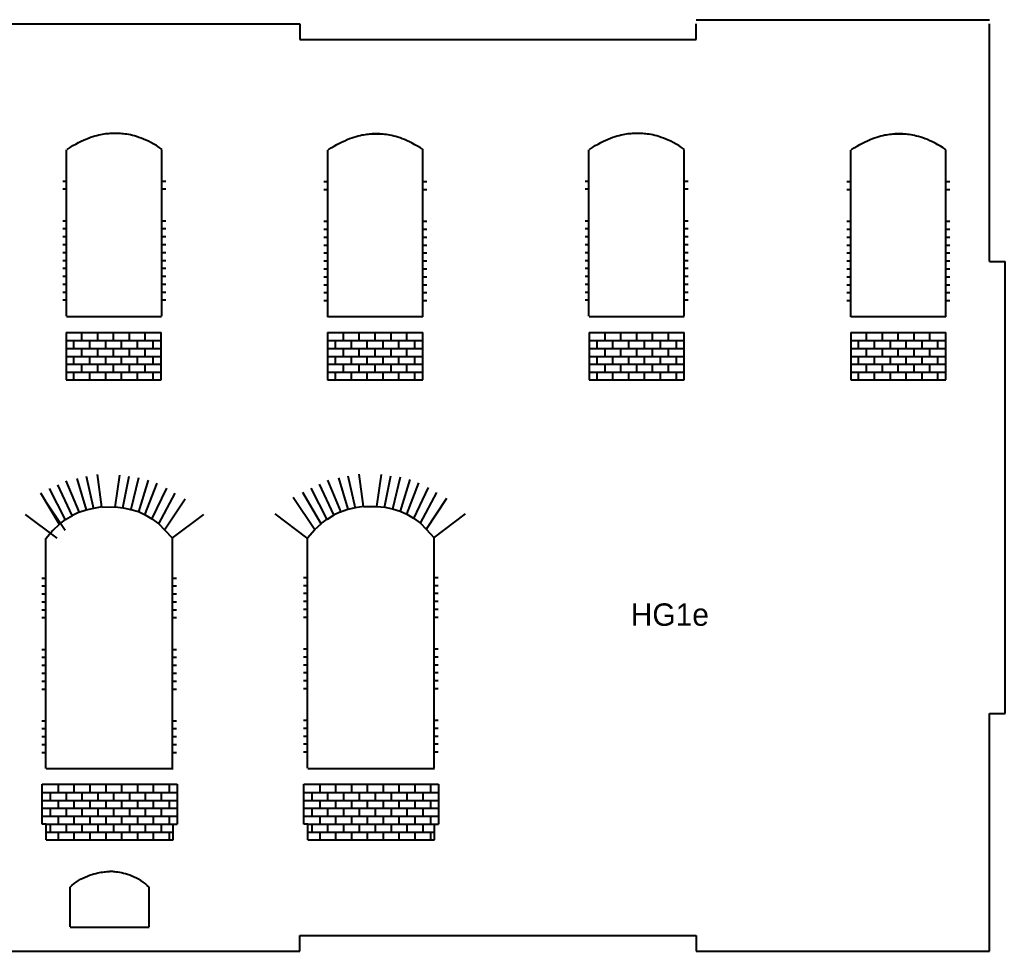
# Model space of a CAD drawing. Extents: x 8 to 500, y 6 to 292.
# Drawn here: x 202.2 to 326.5, y 6 to 123.5 of the extents above; entities that cross this region are included whole.
import ezdxf

# ---------------------------------------------------------------- set-up
doc = ezdxf.new("R2010")
doc.units = 0
doc.header["$MEASUREMENT"] = 0
doc.layers.add('OHNE_NAMEN', color=5, linetype='CONTINUOUS')

msp = doc.modelspace()

# ---------------------------------------------------------------- linework, layer by layer
at = {"layer": 'OHNE_NAMEN', "color": 5, "linetype": 'CONTINUOUS'}
for p, q in [((287.5001, 123.5001), (324.5002, 123.5001)), ((187.5, 122.9999), (237.4999, 122.9999)), ((237.4999, 123.0002), (237.4999, 121)), ((287.5001, 121), (287.5001, 123.0002)), ((324.5002, 93), (324.5002, 123.0002)), ((237.4999, 121), (287.5001, 121)), ((324.5002, 93), (326.5004, 93)), ((326.5004, 35.9999), (326.5004, 93)), ((324.5002, 6), (324.5002, 35.9999)), ((324.5002, 35.9999), (326.5004, 35.9999)), ((237.4999, 6), (237.4999, 8.0002)), ((237.4999, 8.0002), (287.5001, 8.0002)), ((287.5001, 8.0002), (287.5001, 6)), ((187.5, 6), (237.4999, 6)), ((287.5001, 6.0002), (324.5002, 6.0003))]:
    msp.add_line(p, q, dxfattribs=at)
at = {"layer": 'OHNE_NAMEN', "color": 1, "linetype": 'CONTINUOUS'}
for p, q in [((214.6589, 109.1604), (213.6605, 109.1681)), ((247.6084, 109.0898), (246.6104, 109.0976)), ((280.5582, 109.1604), (279.5595, 109.1681)), ((313.5782, 109.0898), (312.5798, 109.0976)), ((208.0764, 86.1085), (208.0764, 107.109)), ((220.0776, 86.1085), (220.0776, 107.109)), ((241.0255, 86.0379), (241.0255, 107.0384)), ((253.0274, 86.0379), (253.0274, 107.0384)), ((273.9753, 86.1085), (273.9753, 107.109)), ((285.9765, 86.1085), (285.9765, 107.109)), ((306.995, 86.0379), (306.995, 107.0384)), ((318.9968, 86.0379), (318.9968, 107.0384)), ((208.0764, 103.1085), (207.5787, 103.1085)), ((208.0764, 102.1087), (207.5787, 102.1087)), ((220.5789, 103.1085), (220.0776, 103.1085)), ((220.5789, 102.1087), (220.0776, 102.1087)), ((241.0255, 103.0379), (240.5285, 103.0379)), ((241.0255, 102.0381), (240.5285, 102.0381)), ((253.528, 103.0379), (253.0274, 103.0379)), ((253.528, 102.0381), (253.0274, 102.0381)), ((273.9753, 103.1085), (273.4776, 103.1085)), ((273.9753, 102.1087), (273.4776, 102.1087)), ((286.4778, 103.1085), (285.9765, 103.1085)), ((286.4778, 102.1087), (285.9765, 102.1087)), ((306.995, 103.0379), (306.4979, 103.0379)), ((306.995, 102.0381), (306.4979, 102.0381)), ((319.4974, 103.0379), (318.9968, 103.0379)), ((319.4974, 102.0381), (318.9968, 102.0381)), ((208.0764, 98.1086), (207.5787, 98.1086)), ((208.0764, 97.1084), (207.5787, 97.1084)), ((220.5789, 98.1086), (220.0776, 98.1086)), ((220.5789, 97.1084), (220.0776, 97.1084)), ((241.0255, 98.038), (240.5285, 98.038)), ((241.0255, 97.0379), (240.5285, 97.0379)), ((253.528, 98.038), (253.0274, 98.038)), ((253.528, 97.0379), (253.0274, 97.0379)), ((273.9753, 98.1086), (273.4776, 98.1086)), ((273.9753, 97.1084), (273.4776, 97.1084)), ((286.4778, 98.1086), (285.9765, 98.1086)), ((286.4778, 97.1084), (285.9765, 97.1084)), ((306.995, 98.038), (306.4979, 98.038)), ((306.995, 97.0379), (306.4979, 97.0379)), ((319.4974, 98.038), (318.9968, 98.038)), ((319.4974, 97.0379), (318.9968, 97.0379)), ((208.0764, 96.1087), (207.5787, 96.1087)), ((220.5789, 96.1087), (220.0776, 96.1087)), ((241.0255, 96.0381), (240.5285, 96.0381)), ((253.528, 96.0381), (253.0274, 96.0381)), ((273.9753, 96.1087), (273.4776, 96.1087)), ((286.4778, 96.1087), (285.9765, 96.1087)), ((306.995, 96.0381), (306.4979, 96.0381)), ((319.4974, 96.0381), (318.9968, 96.0381)), ((208.0764, 95.1085), (207.5787, 95.1085)), ((220.5789, 95.1085), (220.0776, 95.1085)), ((241.0255, 95.038), (240.5285, 95.038)), ((253.528, 95.038), (253.0274, 95.038)), ((273.9753, 95.1085), (273.4776, 95.1085)), ((286.4778, 95.1085), (285.9765, 95.1085)), ((306.995, 95.038), (306.4979, 95.038)), ((319.4974, 95.038), (318.9968, 95.038)), ((208.0764, 94.1084), (207.5787, 94.1084)), ((220.5789, 94.1084), (220.0776, 94.1084)), ((241.0255, 94.0379), (240.5285, 94.0379)), ((253.528, 94.0379), (253.0274, 94.0379)), ((273.9753, 94.1084), (273.4776, 94.1084)), ((286.4778, 94.1084), (285.9765, 94.1084)), ((306.995, 94.0379), (306.4979, 94.0379)), ((319.4974, 94.0379), (318.9968, 94.0379)), ((208.0764, 93.1086), (207.5787, 93.1086)), ((208.0764, 92.1085), (207.5787, 92.1085)), ((220.5789, 93.1086), (220.0776, 93.1086)), ((220.5789, 92.1085), (220.0776, 92.1085)), ((241.0255, 93.0381), (240.5285, 93.0381)), ((241.0255, 92.038), (240.5285, 92.038)), ((253.528, 93.0381), (253.0274, 93.0381)), ((253.528, 92.038), (253.0274, 92.038)), ((273.9753, 93.1086), (273.4776, 93.1086)), ((273.9753, 92.1085), (273.4776, 92.1085)), ((286.4778, 93.1086), (285.9765, 93.1086)), ((286.4778, 92.1085), (285.9765, 92.1085)), ((306.995, 93.0381), (306.4979, 93.0381)), ((306.995, 92.038), (306.4979, 92.038)), ((319.4974, 93.0381), (318.9968, 93.0381)), ((319.4974, 92.038), (318.9968, 92.038)), ((208.0764, 91.1084), (207.5787, 91.1084)), ((220.5789, 91.1084), (220.0776, 91.1084)), ((241.0255, 91.0378), (240.5285, 91.0378)), ((253.528, 91.0378), (253.0274, 91.0378)), ((273.9753, 91.1084), (273.4776, 91.1084)), ((286.4778, 91.1084), (285.9765, 91.1084)), ((306.995, 91.0378), (306.4979, 91.0378)), ((319.4974, 91.0378), (318.9968, 91.0378)), ((208.0764, 90.1086), (207.5787, 90.1086)), ((220.5789, 90.1086), (220.0776, 90.1086)), ((241.0255, 90.0381), (240.5285, 90.0381)), ((253.528, 90.0381), (253.0274, 90.0381)), ((273.9753, 90.1086), (273.4776, 90.1086)), ((286.4778, 90.1086), (285.9765, 90.1086)), ((306.995, 90.0381), (306.4979, 90.0381)), ((319.4974, 90.0381), (318.9968, 90.0381)), ((208.0764, 89.1085), (207.5787, 89.1085)), ((220.5789, 89.1085), (220.0776, 89.1085)), ((241.0255, 89.0379), (240.5285, 89.0379)), ((253.528, 89.0379), (253.0274, 89.0379)), ((273.9753, 89.1085), (273.4776, 89.1085)), ((286.4778, 89.1085), (285.9765, 89.1085)), ((306.995, 89.0379), (306.4979, 89.0379)), ((319.4974, 89.0379), (318.9968, 89.0379)), ((208.0764, 88.1087), (207.5787, 88.1087)), ((220.5789, 88.1087), (220.0776, 88.1087)), ((241.0255, 88.0382), (240.5285, 88.0382)), ((253.528, 88.0382), (253.0274, 88.0382)), ((273.9753, 88.1087), (273.4776, 88.1087)), ((286.4778, 88.1087), (285.9765, 88.1087)), ((306.995, 88.0382), (306.4979, 88.0382)), ((319.4974, 88.0382), (318.9968, 88.0382)), ((208.0623, 86.0792), (220.0603, 86.0792)), ((240.9973, 86.0683), (252.9988, 86.0683)), ((273.9997, 86.0683), (285.9977, 86.0683)), ((306.9985, 86.0683), (319.0004, 86.0683)), ((207.9456, 60.4488), (208.8169, 60.9663)), ((209.6639, 61.366), (208.8169, 60.9663)), ((210.5318, 61.6483), (209.6142, 61.3308)), ((211.4381, 61.8599), (210.5212, 61.6483)), ((212.5317, 62.048), (211.4733, 61.8599)), ((212.5073, 62.0247), (214.2003, 62.048)), ((214.2003, 62.048), (215.1881, 61.9541)), ((215.1881, 61.9541), (216.1547, 61.7425)), ((216.1547, 61.7425), (217.1428, 61.4602)), ((217.1428, 61.4602), (217.9645, 61.0602)), ((217.9645, 61.0602), (218.8358, 60.543)), ((240.9659, 60.5194), (241.8373, 61.0369)), ((242.6836, 61.4366), (241.8373, 61.0369)), ((243.5514, 61.7188), (242.6345, 61.4013)), ((244.4581, 61.9305), (243.5408, 61.7188)), ((245.552, 62.1185), (244.4937, 61.9305)), ((245.527, 62.0952), (247.2207, 62.1185)), ((247.2207, 62.1185), (248.2081, 62.0247)), ((248.2081, 62.0247), (249.1747, 61.813)), ((249.1747, 61.813), (250.1628, 61.5308)), ((250.1628, 61.5308), (250.9845, 61.1307)), ((250.9845, 61.1307), (251.8558, 60.6136)), ((206.3686, 59.1319), (207.1945, 59.8844)), ((207.1698, 59.8844), (207.9212, 60.4488)), ((218.8358, 60.543), (219.704, 59.9313)), ((219.704, 59.9313), (220.4096, 59.1552)), ((239.3886, 59.2025), (240.2141, 59.9549)), ((240.1895, 59.9549), (240.9409, 60.5194)), ((251.8558, 60.6136), (252.7237, 60.0019)), ((252.7237, 60.0019), (253.4292, 59.2257)), ((205.4518, 58.0736), (206.3475, 59.1319)), ((220.4096, 59.1552), (221.4217, 58.0969)), ((238.4714, 58.1441), (239.3678, 59.2025)), ((253.4292, 59.2257), (254.442, 58.1674)), ((205.4444, 29.0378), (205.4444, 58.0683)), ((221.4428, 29.0378), (221.4428, 58.0683)), ((238.4644, 29.1084), (238.4644, 58.1388)), ((254.4632, 29.1084), (254.4632, 58.1388)), ((205.4444, 53.038), (204.9434, 53.038)), ((221.9438, 53.038), (221.4428, 53.038)), ((238.4644, 53.1086), (237.9638, 53.1086)), ((254.9638, 53.1086), (254.4632, 53.1086)), ((205.4444, 52.0379), (204.9434, 52.0379)), ((205.4444, 51.0381), (204.9434, 51.0381)), ((221.9438, 52.0379), (221.4428, 52.0379)), ((221.9438, 51.0381), (221.4428, 51.0381)), ((238.4644, 52.1085), (237.9638, 52.1085)), ((238.4644, 51.1087), (237.9638, 51.1087)), ((254.9638, 52.1085), (254.4632, 52.1085)), ((254.9638, 51.1087), (254.4632, 51.1087)), ((205.4444, 50.038), (204.9434, 50.038)), ((221.9438, 50.038), (221.4428, 50.038)), ((238.4644, 50.1086), (237.9638, 50.1086)), ((254.9638, 50.1086), (254.4632, 50.1086)), ((205.4444, 49.0379), (204.9434, 49.0379)), ((221.9438, 49.0379), (221.4428, 49.0379)), ((238.4644, 49.1084), (237.9638, 49.1084)), ((254.9638, 49.1084), (254.4632, 49.1084)), ((205.4444, 48.0381), (204.9434, 48.0381)), ((221.9438, 48.0381), (221.4428, 48.0381)), ((238.4644, 48.1087), (237.9638, 48.1087)), ((254.9638, 48.1087), (254.4632, 48.1087)), ((205.4444, 44.038), (204.9434, 44.038)), ((221.9438, 44.038), (221.4428, 44.038)), ((238.4644, 44.1085), (237.9638, 44.1085)), ((254.9638, 44.1085), (254.4632, 44.1085)), ((205.4444, 43.0378), (204.9434, 43.0378)), ((221.9438, 43.0378), (221.4428, 43.0378)), ((238.4644, 43.1084), (237.9638, 43.1084)), ((254.9638, 43.1084), (254.4632, 43.1084)), ((205.4444, 42.0381), (204.9434, 42.0381)), ((205.4444, 41.0379), (204.9434, 41.0379)), ((221.9438, 42.0381), (221.4428, 42.0381)), ((221.9438, 41.0379), (221.4428, 41.0379)), ((238.4644, 42.1086), (237.9638, 42.1086)), ((238.4644, 41.1085), (237.9638, 41.1085)), ((254.9638, 42.1086), (254.4632, 42.1086)), ((254.9638, 41.1085), (254.4632, 41.1085)), ((205.4444, 40.0378), (204.9434, 40.0378)), ((221.9438, 40.0378), (221.4428, 40.0378)), ((238.4644, 40.1084), (237.9638, 40.1084)), ((254.9638, 40.1084), (254.4632, 40.1084)), ((205.4444, 39.038), (204.9434, 39.038)), ((221.9438, 39.038), (221.4428, 39.038)), ((238.4644, 39.1086), (237.9638, 39.1086)), ((254.9638, 39.1086), (254.4632, 39.1086)), ((205.4444, 35.0379), (204.9434, 35.0379)), ((221.9438, 35.0379), (221.4428, 35.0379)), ((238.4644, 35.1084), (237.9638, 35.1084)), ((254.9638, 35.1084), (254.4632, 35.1084)), ((205.4444, 34.0381), (204.9434, 34.0381)), ((221.9438, 34.0381), (221.4428, 34.0381)), ((238.4644, 34.1087), (237.9638, 34.1087)), ((254.9638, 34.1087), (254.4632, 34.1087)), ((205.4444, 33.038), (204.9434, 33.038)), ((221.9438, 33.038), (221.4428, 33.038)), ((238.4644, 33.1085), (237.9638, 33.1085)), ((254.9638, 33.1085), (254.4632, 33.1085)), ((205.4444, 32.0379), (204.9434, 32.0379)), ((221.9438, 32.0379), (221.4428, 32.0379)), ((238.4644, 32.1084), (237.9638, 32.1084)), ((238.4644, 31.1086), (237.9638, 31.1086)), ((254.9638, 32.1084), (254.4632, 32.1084)), ((254.9638, 31.1086), (254.4632, 31.1086)), ((205.4444, 31.0381), (204.9434, 31.0381)), ((221.9438, 31.0381), (221.4428, 31.0381)), ((205.4976, 29.0682), (221.4996, 29.0682)), ((238.5, 29.0682), (254.4981, 29.0682)), ((208.4998, 9.0683), (208.4998, 14.0681)), ((218.4972, 9.0683), (218.4972, 14.0681)), ((208.4998, 9.0383), (218.501, 9.0383))]:
    msp.add_line(p, q, dxfattribs=at)
at = {"layer": 'OHNE_NAMEN', "color": 7, "linetype": 'CONTINUOUS'}
for p, q in [((207.9985, 84.068), (220.0003, 84.068)), ((207.9985, 84.068), (207.9985, 78.068)), ((209.9991, 83.0382), (209.9991, 84.0384)), ((211.999, 83.0382), (211.999, 84.0384)), ((213.9992, 83.0382), (213.9992, 84.0384)), ((215.9998, 83.0382), (215.9998, 84.0384)), ((217.9997, 83.0382), (217.9997, 84.0384)), ((220.0003, 78.068), (220.0003, 84.068)), ((240.9973, 84.068), (252.9988, 84.068)), ((240.9973, 84.068), (240.9973, 78.068)), ((243.0011, 83.0382), (243.0011, 84.0384)), ((245.0017, 83.0382), (245.0017, 84.0384)), ((247.0016, 83.0382), (247.0016, 84.0384)), ((248.9983, 83.0382), (248.9983, 84.0384)), ((250.9989, 83.0382), (250.9989, 84.0384)), ((252.9988, 78.068), (252.9988, 84.068)), ((273.9997, 84.068), (285.9977, 84.068)), ((273.9997, 84.068), (273.9997, 78.068)), ((275.9999, 83.0382), (275.9999, 84.0384)), ((278.0005, 83.0382), (278.0005, 84.0384)), ((280.0004, 83.0382), (280.0004, 84.0384)), ((282.001, 83.0382), (282.001, 84.0384)), ((284.0013, 83.0382), (284.0013, 84.0384)), ((285.9977, 78.068), (285.9977, 84.068)), ((306.9985, 84.068), (319.0004, 84.068)), ((306.9985, 84.068), (306.9985, 78.068)), ((308.9988, 83.0382), (308.9988, 84.0384)), ((310.999, 83.0382), (310.999, 84.0384)), ((312.9996, 83.0382), (312.9996, 84.0384)), ((314.9995, 83.0382), (314.9995, 84.0384)), ((316.9998, 83.0382), (316.9998, 84.0384)), ((319.0004, 78.068), (319.0004, 84.068)), ((207.9985, 83.0382), (220.0003, 83.0382)), ((209.0004, 82.0385), (209.0004, 83.0382)), ((211.0006, 82.0385), (211.0006, 83.0382)), ((213.0012, 82.0385), (213.0012, 83.0382)), ((215.0011, 82.0385), (215.0011, 83.0382)), ((217.0017, 82.0385), (217.0017, 83.0382)), ((218.9985, 82.0385), (218.9985, 83.0382)), ((241.0008, 83.0382), (252.9988, 83.0382)), ((241.9992, 82.0385), (241.9992, 83.0382)), ((243.9995, 82.0385), (243.9995, 83.0382)), ((245.9997, 82.0385), (245.9997, 83.0382)), ((248.0003, 82.0385), (248.0003, 83.0382)), ((250.0002, 82.0385), (250.0002, 83.0382)), ((252.0004, 82.0385), (252.0004, 83.0382)), ((273.9997, 83.0382), (286.0012, 83.0382)), ((275.0019, 82.0385), (275.0019, 83.0382)), ((276.9983, 82.0385), (276.9983, 83.0382)), ((278.9985, 82.0385), (278.9985, 83.0382)), ((280.9991, 82.0385), (280.9991, 83.0382)), ((282.9991, 82.0385), (282.9991, 83.0382)), ((284.9996, 82.0385), (284.9996, 83.0382)), ((306.9985, 83.0382), (319.0004, 83.0382)), ((308.0004, 82.0385), (308.0004, 83.0382)), ((310.001, 82.0385), (310.001, 83.0382)), ((312.0009, 82.0385), (312.0009, 83.0382)), ((314.0011, 82.0385), (314.0011, 83.0382)), ((316.0017, 82.0385), (316.0017, 83.0382)), ((317.9981, 82.0385), (317.9981, 83.0382)), ((207.9985, 82.0385), (220.0003, 82.0385)), ((207.9985, 81.0383), (220.0003, 81.0383)), ((209.0004, 80.0382), (209.0004, 81.0383)), ((209.9991, 81.0383), (209.9991, 82.0385)), ((211.0006, 80.0382), (211.0006, 81.0383)), ((211.999, 81.0383), (211.999, 82.0385)), ((213.0012, 80.0382), (213.0012, 81.0383)), ((213.9992, 81.0383), (213.9992, 82.0385)), ((215.0011, 80.0382), (215.0011, 81.0383)), ((215.9998, 81.0383), (215.9998, 82.0385)), ((217.0017, 80.0382), (217.0017, 81.0383)), ((217.9997, 81.0383), (217.9997, 82.0385)), ((218.9985, 80.0382), (218.9985, 81.0383)), ((241.0008, 82.0385), (252.9988, 82.0385)), ((241.0008, 81.0383), (252.9988, 81.0383)), ((241.9992, 80.0382), (241.9992, 81.0383)), ((243.0011, 81.0383), (243.0011, 82.0385)), ((243.9995, 80.0382), (243.9995, 81.0383)), ((245.0017, 81.0383), (245.0017, 82.0385)), ((245.9997, 80.0382), (245.9997, 81.0383)), ((247.0016, 81.0383), (247.0016, 82.0385)), ((248.0003, 80.0382), (248.0003, 81.0383)), ((248.9983, 81.0383), (248.9983, 82.0385)), ((250.0002, 80.0382), (250.0002, 81.0383)), ((250.9989, 81.0383), (250.9989, 82.0385)), ((252.0004, 80.0382), (252.0004, 81.0383)), ((273.9997, 82.0385), (286.0012, 82.0385)), ((273.9997, 81.0383), (286.0012, 81.0383)), ((275.0019, 80.0382), (275.0019, 81.0383)), ((275.9999, 81.0383), (275.9999, 82.0385)), ((276.9983, 80.0382), (276.9983, 81.0383)), ((278.0005, 81.0383), (278.0005, 82.0385)), ((278.9985, 80.0382), (278.9985, 81.0383)), ((280.0004, 81.0383), (280.0004, 82.0385)), ((280.9991, 80.0382), (280.9991, 81.0383)), ((282.001, 81.0383), (282.001, 82.0385)), ((282.9991, 80.0382), (282.9991, 81.0383)), ((284.0013, 81.0383), (284.0013, 82.0385)), ((284.9996, 80.0382), (284.9996, 81.0383)), ((306.9985, 82.0385), (319.0004, 82.0385)), ((306.9985, 81.0383), (319.0004, 81.0383)), ((308.0004, 80.0382), (308.0004, 81.0383)), ((308.9988, 81.0383), (308.9988, 82.0385)), ((310.001, 80.0382), (310.001, 81.0383)), ((310.999, 81.0383), (310.999, 82.0385)), ((312.0009, 80.0382), (312.0009, 81.0383)), ((312.9996, 81.0383), (312.9996, 82.0385)), ((314.0011, 80.0382), (314.0011, 81.0383)), ((314.9995, 81.0383), (314.9995, 82.0385)), ((316.0017, 80.0382), (316.0017, 81.0383)), ((316.9998, 81.0383), (316.9998, 82.0385)), ((317.9981, 80.0382), (317.9981, 81.0383)), ((207.9985, 80.0382), (220.0003, 80.0382)), ((209.9991, 79.0385), (209.9991, 80.0382)), ((211.999, 79.0385), (211.999, 80.0382)), ((213.9992, 79.0385), (213.9992, 80.0382)), ((215.9998, 79.0385), (215.9998, 80.0382)), ((217.9997, 79.0385), (217.9997, 80.0382)), ((241.0008, 80.0382), (252.9988, 80.0382)), ((243.0011, 79.0385), (243.0011, 80.0382)), ((245.0017, 79.0385), (245.0017, 80.0382)), ((247.0016, 79.0385), (247.0016, 80.0382)), ((248.9983, 79.0385), (248.9983, 80.0382)), ((250.9989, 79.0385), (250.9989, 80.0382)), ((273.9997, 80.0382), (286.0012, 80.0382)), ((275.9999, 79.0385), (275.9999, 80.0382)), ((278.0005, 79.0385), (278.0005, 80.0382)), ((280.0004, 79.0385), (280.0004, 80.0382)), ((282.001, 79.0385), (282.001, 80.0382)), ((284.0013, 79.0385), (284.0013, 80.0382)), ((306.9985, 80.0382), (319.0004, 80.0382)), ((308.9988, 79.0385), (308.9988, 80.0382)), ((310.999, 79.0385), (310.999, 80.0382)), ((312.9996, 79.0385), (312.9996, 80.0382)), ((314.9995, 79.0385), (314.9995, 80.0382)), ((316.9998, 79.0385), (316.9998, 80.0382)), ((207.9985, 79.0385), (220.0003, 79.0385)), ((209.0004, 78.0383), (209.0004, 79.0385)), ((211.0006, 78.0383), (211.0006, 79.0385)), ((213.0012, 78.0383), (213.0012, 79.0385)), ((215.0011, 78.0383), (215.0011, 79.0385)), ((217.0017, 78.0383), (217.0017, 79.0385)), ((218.9985, 78.0383), (218.9985, 79.0385)), ((241.0008, 79.0385), (252.9988, 79.0385)), ((241.9992, 78.0383), (241.9992, 79.0385)), ((243.9995, 78.0383), (243.9995, 79.0385)), ((245.9997, 78.0383), (245.9997, 79.0385)), ((248.0003, 78.0383), (248.0003, 79.0385)), ((250.0002, 78.0383), (250.0002, 79.0385)), ((252.0004, 78.0383), (252.0004, 79.0385)), ((273.9997, 79.0385), (286.0012, 79.0385)), ((275.0019, 78.0383), (275.0019, 79.0385)), ((276.9983, 78.0383), (276.9983, 79.0385)), ((278.9985, 78.0383), (278.9985, 79.0385)), ((280.9991, 78.0383), (280.9991, 79.0385)), ((282.9991, 78.0383), (282.9991, 79.0385)), ((284.9996, 78.0383), (284.9996, 79.0385)), ((306.9985, 79.0385), (319.0004, 79.0385)), ((308.0004, 78.0383), (308.0004, 79.0385)), ((310.001, 78.0383), (310.001, 79.0385)), ((312.0009, 78.0383), (312.0009, 79.0385)), ((314.0011, 78.0383), (314.0011, 79.0385)), ((316.0017, 78.0383), (316.0017, 79.0385)), ((317.9981, 78.0383), (317.9981, 79.0385)), ((207.9985, 78.068), (220.0003, 78.068)), ((240.9973, 78.068), (252.9988, 78.068)), ((273.9997, 78.068), (285.9977, 78.068)), ((306.9985, 78.068), (319.0004, 78.068)), ((210.5491, 65.9116), (211.4663, 61.8194)), ((212.5246, 62.031), (211.9708, 66.1247)), ((214.2003, 62.031), (214.7686, 66.0693)), ((215.1705, 61.9252), (215.9466, 65.9116)), ((243.5691, 65.9821), (244.4867, 61.8899)), ((245.545, 62.1016), (244.9907, 66.1952)), ((247.2207, 62.1016), (247.7883, 66.1398)), ((248.1908, 61.9958), (248.9666, 65.9821)), ((208.7852, 60.9727), (206.9511, 64.8533)), ((209.7024, 61.3255), (208.0094, 65.3471)), ((209.3496, 65.6294), (210.5491, 61.6783)), ((217.1464, 65.7352), (216.1582, 61.7135)), ((218.3455, 65.4177), (217.1464, 61.4313)), ((217.9574, 61.0433), (219.5096, 65.0296)), ((241.8052, 61.0433), (239.9707, 64.9238)), ((242.7228, 61.396), (241.0291, 65.4177)), ((242.37, 65.6999), (243.5691, 61.7488)), ((250.166, 65.8058), (249.1782, 61.7841)), ((251.3658, 65.4883), (250.166, 61.5019)), ((250.9774, 61.1138), (252.5296, 65.1002)), ((207.1624, 59.8438), (204.8344, 63.7949)), ((207.9385, 60.4083), (205.8928, 64.3594)), ((218.8393, 60.5141), (220.7091, 64.4299)), ((219.686, 59.9144), (221.7674, 63.7949)), ((240.1824, 59.9144), (237.8541, 63.8655)), ((240.9589, 60.4788), (238.9124, 64.4299)), ((251.8593, 60.5846), (253.7291, 64.5005)), ((252.706, 59.9849), (254.7874, 63.8655)), ((207.8761, 59.0949), (205.1561, 63.1719)), ((220.4268, 59.1383), (223.0374, 63.0887)), ((239.3957, 59.1654), (236.6758, 63.2425)), ((253.4468, 59.2088), (256.0574, 63.1592)), ((206.8738, 58.0951), (202.8768, 61.0948)), ((221.3762, 58.0951), (225.3763, 61.0948)), ((238.3942, 58.1656), (234.3968, 61.1653)), ((254.3962, 58.1656), (258.3963, 61.1653)), ((204.9999, 22.0383), (204.9999, 27.0681)), ((204.9999, 27.0681), (222.0006, 27.0681)), ((207.0005, 27.0383), (207.0005, 26.0383)), ((209.0004, 27.0383), (209.0004, 26.0383)), ((211.0006, 27.0383), (211.0006, 26.0383)), ((213.0012, 27.0383), (213.0012, 26.0383)), ((215.0011, 27.0383), (215.0011, 26.0383)), ((217.0017, 27.0383), (217.0017, 26.0383)), ((219.002, 27.0383), (219.002, 26.0383)), ((220.9983, 27.0383), (220.9983, 26.0383)), ((222.0006, 27.0681), (222.0006, 22.0383)), ((237.9987, 22.0383), (237.9987, 27.0681)), ((237.9987, 27.0681), (254.9991, 27.0681)), ((239.9993, 27.0383), (239.9993, 26.0383)), ((241.9992, 27.0383), (241.9992, 26.0383)), ((243.9995, 27.0383), (243.9995, 26.0383)), ((245.9997, 27.0383), (245.9997, 26.0383)), ((248.0003, 27.0383), (248.0003, 26.0383)), ((250.0002, 27.0383), (250.0002, 26.0383)), ((252.0004, 27.0383), (252.0004, 26.0383)), ((254.0011, 27.0383), (254.0011, 26.0383)), ((254.9991, 27.0681), (254.9991, 22.0383)), ((204.9999, 26.0383), (222.0006, 26.0383)), ((204.9999, 25.0383), (222.0006, 25.0383)), ((205.9982, 26.0383), (205.9982, 25.0383)), ((207.0005, 25.0383), (207.0005, 24.0383)), ((207.9985, 26.0383), (207.9985, 25.0383)), ((209.0004, 25.0383), (209.0004, 24.0383)), ((209.9991, 26.0383), (209.9991, 25.0383)), ((211.0006, 25.0383), (211.0006, 24.0383)), ((211.999, 26.0383), (211.999, 25.0383)), ((213.0012, 25.0383), (213.0012, 24.0383)), ((213.9992, 26.0383), (213.9992, 25.0383)), ((215.0011, 25.0383), (215.0011, 24.0383)), ((215.9998, 26.0383), (215.9998, 25.0383)), ((217.0017, 25.0383), (217.0017, 24.0383)), ((217.9997, 26.0383), (217.9997, 25.0383)), ((219.002, 25.0383), (219.002, 24.0383)), ((220.0003, 26.0383), (220.0003, 25.0383)), ((220.9983, 25.0383), (220.9983, 24.0383)), ((237.9987, 26.0383), (254.9991, 26.0383)), ((237.9987, 25.0383), (254.9991, 25.0383)), ((239.0006, 26.0383), (239.0006, 25.0383)), ((239.9993, 25.0383), (239.9993, 24.0383)), ((241.0008, 26.0383), (241.0008, 25.0383)), ((241.9992, 25.0383), (241.9992, 24.0383)), ((243.0011, 26.0383), (243.0011, 25.0383)), ((243.9995, 25.0383), (243.9995, 24.0383)), ((245.0017, 26.0383), (245.0017, 25.0383)), ((245.9997, 25.0383), (245.9997, 24.0383)), ((247.0016, 26.0383), (247.0016, 25.0383)), ((248.0003, 25.0383), (248.0003, 24.0383)), ((249.0018, 26.0383), (249.0018, 25.0383)), ((250.0002, 25.0383), (250.0002, 24.0383)), ((250.9989, 26.0383), (250.9989, 25.0383)), ((252.0004, 25.0383), (252.0004, 24.0383)), ((252.9988, 26.0383), (252.9988, 25.0383)), ((254.0011, 25.0383), (254.0011, 24.0383)), ((204.9999, 24.0383), (222.0006, 24.0383)), ((205.9982, 24.0383), (205.9982, 23.0383)), ((207.9985, 24.0383), (207.9985, 23.0383)), ((209.9991, 24.0383), (209.9991, 23.0383)), ((211.999, 24.0383), (211.999, 23.0383)), ((213.9992, 24.0383), (213.9992, 23.0383)), ((215.9998, 24.0383), (215.9998, 23.0383)), ((217.9997, 24.0383), (217.9997, 23.0383)), ((220.0003, 24.0383), (220.0003, 23.0383)), ((237.9987, 24.0383), (254.9991, 24.0383)), ((239.0006, 24.0383), (239.0006, 23.0383)), ((241.0008, 24.0383), (241.0008, 23.0383)), ((243.0011, 24.0383), (243.0011, 23.0383)), ((245.0017, 24.0383), (245.0017, 23.0383)), ((247.0016, 24.0383), (247.0016, 23.0383)), ((248.9983, 24.0383), (248.9983, 23.0383)), ((250.9989, 24.0383), (250.9989, 23.0383)), ((252.9988, 24.0383), (252.9988, 23.0383)), ((204.9999, 23.0383), (222.0006, 23.0383)), ((207.0005, 23.0383), (207.0005, 22.0383)), ((209.0004, 23.0383), (209.0004, 22.0383)), ((211.0006, 23.0383), (211.0006, 22.0383)), ((213.0012, 23.0383), (213.0012, 22.0383)), ((215.0011, 23.0383), (215.0011, 22.0383)), ((217.0017, 23.0383), (217.0017, 22.0383)), ((218.9985, 23.0383), (218.9985, 22.0383)), ((220.9983, 23.0383), (220.9983, 22.0383)), ((237.9987, 23.0383), (254.9991, 23.0383)), ((239.9993, 23.0383), (239.9993, 22.0383)), ((241.9992, 23.0383), (241.9992, 22.0383)), ((243.9995, 23.0383), (243.9995, 22.0383)), ((245.9997, 23.0383), (245.9997, 22.0383)), ((248.0003, 23.0383), (248.0003, 22.0383)), ((250.0002, 23.0383), (250.0002, 22.0383)), ((252.0004, 23.0383), (252.0004, 22.0383)), ((254.0011, 23.0383), (254.0011, 22.0383)), ((205.5012, 22.0383), (204.9999, 22.0383)), ((205.5012, 20.0383), (205.5012, 22.0383)), ((205.5012, 22.0383), (221.4996, 22.0383)), ((205.9982, 22.0383), (205.9982, 21.0383)), ((207.9985, 22.0383), (207.9985, 21.0383)), ((209.9991, 22.0383), (209.9991, 21.0383)), ((211.999, 22.0383), (211.999, 21.0383)), ((213.9992, 22.0383), (213.9992, 21.0383)), ((215.9998, 22.0383), (215.9998, 21.0383)), ((217.9997, 22.0383), (217.9997, 21.0383)), ((220.0003, 22.0383), (220.0003, 21.0383)), ((221.4996, 20.0383), (221.4996, 22.0383)), ((221.4996, 22.0383), (222.0006, 22.0383)), ((238.5, 22.0383), (237.9987, 22.0383)), ((238.5, 20.0383), (238.5, 22.0383)), ((238.5, 22.0383), (254.5017, 22.0383)), ((239.0006, 22.0383), (239.0006, 21.0383)), ((241.0008, 22.0383), (241.0008, 21.0383)), ((243.0011, 22.0383), (243.0011, 21.0383)), ((245.0017, 22.0383), (245.0017, 21.0383)), ((247.0016, 22.0383), (247.0016, 21.0383)), ((248.9983, 22.0383), (248.9983, 21.0383)), ((250.9989, 22.0383), (250.9989, 21.0383)), ((252.9988, 22.0383), (252.9988, 21.0383)), ((254.5017, 20.0383), (254.5017, 22.0383)), ((254.5017, 22.0383), (254.9991, 22.0383)), ((205.5012, 21.0383), (221.4996, 21.0383)), ((205.5012, 20.0383), (221.4996, 20.0383)), ((207.0005, 21.0383), (207.0005, 20.0383)), ((209.0004, 21.0383), (209.0004, 20.0383)), ((211.0006, 21.0383), (211.0006, 20.0383)), ((213.0012, 21.0383), (213.0012, 20.0383)), ((215.0011, 21.0383), (215.0011, 20.0383)), ((217.0017, 21.0383), (217.0017, 20.0383)), ((218.9985, 21.0383), (218.9985, 20.0383)), ((220.9983, 21.0383), (220.9983, 20.0383)), ((238.5, 21.0383), (254.5017, 21.0383)), ((238.5, 20.0383), (254.5017, 20.0383)), ((239.9993, 21.0383), (239.9993, 20.0383)), ((241.9992, 21.0383), (241.9992, 20.0383)), ((243.9995, 21.0383), (243.9995, 20.0383)), ((245.9997, 21.0383), (245.9997, 20.0383)), ((248.0003, 21.0383), (248.0003, 20.0383)), ((250.0002, 21.0383), (250.0002, 20.0383)), ((252.0004, 21.0383), (252.0004, 20.0383)), ((254.0011, 21.0383), (254.0011, 20.0383))]:
    msp.add_line(p, q, dxfattribs=at)
for points in [[(209.8894, 108.1691), (210.2033, 108.3116)], [(210.2033, 108.3116), (210.5138, 108.4538)], [(210.5138, 108.4538), (210.8136, 108.5727)], [(210.8136, 108.5727), (211.0927, 108.6725)], [(211.0927, 108.6725), (211.3746, 108.772)], [(211.3746, 108.772), (211.6391, 108.8524)], [(211.6391, 108.8524), (211.89, 108.917)], [(211.89, 108.917), (212.1401, 108.9815)], [(212.1401, 108.9815), (212.3768, 109.0306)], [(212.3768, 109.0306), (212.5955, 109.0676)], [(212.5955, 109.0676), (212.8142, 109.105)], [(212.8142, 109.105), (213.0185, 109.13)], [(213.0185, 109.13), (213.2055, 109.1473)], [(213.2055, 109.1473), (213.3928, 109.1646)], [(213.3928, 109.1646), (213.5657, 109.1738)], [(213.5657, 109.1738), (213.7209, 109.1787)], [(213.7209, 109.1787), (213.8761, 109.1833)], [(213.8761, 109.1833), (214.0169, 109.184)], [(214.0169, 109.184), (214.1442, 109.184)], [(214.2638, 109.1498), (214.1407, 109.1498)], [(214.4053, 109.1498), (214.2638, 109.1498)], [(214.5602, 109.1459), (214.4053, 109.1498)], [(214.7189, 109.142), (214.5602, 109.1459)], [(214.8886, 109.1343), (214.7189, 109.142)], [(215.0752, 109.1187), (214.8886, 109.1343)], [(215.2657, 109.1029), (215.0752, 109.1187)], [(215.4671, 109.0796), (215.2657, 109.1029)], [(215.6855, 109.0443), (215.4671, 109.0796)], [(215.9046, 109.0094), (215.6855, 109.0443)], [(216.1406, 108.9625), (215.9046, 109.0094)], [(216.3875, 108.9), (216.1406, 108.9625)], [(216.638, 108.8376), (216.3875, 108.9)], [(216.9061, 108.7593), (216.638, 108.8376)], [(217.1848, 108.6616), (216.9061, 108.7593)], [(217.467, 108.5638), (217.1848, 108.6616)], [(217.7637, 108.4467), (217.467, 108.5638)], [(218.0773, 108.3059), (217.7637, 108.4467)], [(218.3881, 108.1655), (218.0773, 108.3059)], [(242.8388, 108.0985), (243.1531, 108.241)], [(243.1531, 108.241), (243.4632, 108.3832)], [(243.4632, 108.3832), (243.7631, 108.5021)], [(243.7631, 108.5021), (244.0422, 108.6019)], [(244.0422, 108.6019), (244.324, 108.7014)], [(244.324, 108.7014), (244.5886, 108.7818)], [(244.5886, 108.7818), (244.8394, 108.8464)], [(244.8394, 108.8464), (245.0899, 108.911)], [(245.0899, 108.911), (245.3259, 108.96)], [(245.3259, 108.96), (245.545, 108.997)], [(245.545, 108.997), (245.7633, 109.0344)], [(245.7633, 109.0344), (245.968, 109.0595)], [(245.968, 109.0595), (246.1553, 109.0768)], [(246.1553, 109.0768), (246.3423, 109.0941)], [(246.3423, 109.0941), (246.5151, 109.1032)], [(246.5151, 109.1032), (246.67, 109.1082)], [(246.67, 109.1082), (246.8252, 109.1128)], [(246.8252, 109.1128), (246.9667, 109.1135)], [(246.9667, 109.1135), (247.0933, 109.1135)], [(247.2136, 109.0792), (247.0898, 109.0792)], [(247.3544, 109.0792), (247.2136, 109.0792)], [(247.5096, 109.0754), (247.3544, 109.0792)], [(247.6687, 109.0715), (247.5096, 109.0754)], [(247.838, 109.0637), (247.6687, 109.0715)], [(248.025, 109.0482), (247.838, 109.0637)], [(248.2151, 109.0323), (248.025, 109.0482)], [(248.4162, 109.009), (248.2151, 109.0323)], [(248.6353, 108.9738), (248.4162, 109.009)], [(248.8537, 108.9388), (248.6353, 108.9738)], [(249.09, 108.8919), (248.8537, 108.9388)], [(249.3373, 108.8295), (249.09, 108.8919)], [(249.5878, 108.767), (249.3373, 108.8295)], [(249.8559, 108.6887), (249.5878, 108.767)], [(250.1346, 108.591), (249.8559, 108.6887)], [(250.4165, 108.4933), (250.1346, 108.591)], [(250.7128, 108.3762), (250.4165, 108.4933)], [(251.0268, 108.2354), (250.7128, 108.3762)], [(251.3372, 108.095), (251.0268, 108.2354)], [(275.7886, 108.1691), (276.1022, 108.3116)], [(276.1022, 108.3116), (276.413, 108.4538)], [(276.413, 108.4538), (276.7125, 108.5727)], [(276.7125, 108.5727), (276.9912, 108.6725)], [(276.9912, 108.6725), (277.2734, 108.772)], [(277.2734, 108.772), (277.538, 108.8524)], [(277.538, 108.8524), (277.7885, 108.917)], [(277.7885, 108.917), (278.039, 108.9815)], [(278.039, 108.9815), (278.2757, 109.0306)], [(278.2757, 109.0306), (278.4941, 109.0676)], [(278.4941, 109.0676), (278.7131, 109.105)], [(278.7131, 109.105), (278.9174, 109.13)], [(278.9174, 109.13), (279.1044, 109.1473)], [(279.1044, 109.1473), (279.2913, 109.1646)], [(279.2913, 109.1646), (279.4642, 109.1738)], [(279.4642, 109.1738), (279.6198, 109.1787)], [(279.6198, 109.1787), (279.775, 109.1833)], [(279.775, 109.1833), (279.9157, 109.184)], [(279.9157, 109.184), (280.0428, 109.184)], [(280.1627, 109.1498), (280.0396, 109.1498)], [(280.3042, 109.1498), (280.1627, 109.1498)], [(280.4594, 109.1459), (280.3042, 109.1498)], [(280.6178, 109.142), (280.4594, 109.1459)], [(280.7871, 109.1343), (280.6178, 109.142)], [(280.9741, 109.1187), (280.7871, 109.1343)], [(281.1649, 109.1029), (280.9741, 109.1187)], [(281.3657, 109.0796), (281.1649, 109.1029)], [(281.5844, 109.0443), (281.3657, 109.0796)], [(281.8035, 109.0094), (281.5844, 109.0443)], [(282.0395, 108.9625), (281.8035, 109.0094)], [(282.2864, 108.9), (282.0395, 108.9625)], [(282.5369, 108.8376), (282.2864, 108.9)], [(282.805, 108.7593), (282.5369, 108.8376)], [(283.0837, 108.6616), (282.805, 108.7593)], [(283.3663, 108.5638), (283.0837, 108.6616)], [(283.6622, 108.4467), (283.3663, 108.5638)], [(283.9762, 108.3059), (283.6622, 108.4467)], [(284.2867, 108.1655), (283.9762, 108.3059)], [(308.8083, 108.0985), (309.1226, 108.241)], [(309.1226, 108.241), (309.433, 108.3832)], [(309.433, 108.3832), (309.7325, 108.5021)], [(309.7325, 108.5021), (310.0116, 108.6019)], [(310.0116, 108.6019), (310.2935, 108.7014)], [(310.2935, 108.7014), (310.5581, 108.7818)], [(310.5581, 108.7818), (310.8089, 108.8464)], [(310.8089, 108.8464), (311.0593, 108.911)], [(311.0593, 108.911), (311.2953, 108.96)], [(311.2953, 108.96), (311.5144, 108.997)], [(311.5144, 108.997), (311.7328, 109.0344)], [(311.7328, 109.0344), (311.9374, 109.0595)], [(311.9374, 109.0595), (312.1247, 109.0768)], [(312.1247, 109.0768), (312.3117, 109.0941)], [(312.3117, 109.0941), (312.4846, 109.1032)], [(312.4846, 109.1032), (312.6394, 109.1082)], [(312.6394, 109.1082), (312.7947, 109.1128)], [(312.7947, 109.1128), (312.9361, 109.1135)], [(312.9361, 109.1135), (313.0627, 109.1135)], [(313.1831, 109.0792), (313.0592, 109.0792)], [(313.3238, 109.0792), (313.1831, 109.0792)], [(313.479, 109.0754), (313.3238, 109.0792)], [(313.6381, 109.0715), (313.479, 109.0754)], [(313.8075, 109.0637), (313.6381, 109.0715)], [(313.9944, 109.0482), (313.8075, 109.0637)], [(314.1846, 109.0323), (313.9944, 109.0482)], [(314.3857, 109.009), (314.1846, 109.0323)], [(314.6048, 108.9738), (314.3857, 109.009)], [(314.8231, 108.9388), (314.6048, 108.9738)], [(315.0595, 108.8919), (314.8231, 108.9388)], [(315.3068, 108.8295), (315.0595, 108.8919)], [(315.5572, 108.767), (315.3068, 108.8295)], [(315.8254, 108.6887), (315.5572, 108.767)], [(316.1041, 108.591), (315.8254, 108.6887)], [(316.3859, 108.4933), (316.1041, 108.591)], [(316.6823, 108.3762), (316.3859, 108.4933)], [(316.9962, 108.2354), (316.6823, 108.3762)], [(317.3067, 108.095), (316.9962, 108.2354)], [(208.1399, 107.1499), (208.5139, 107.4)], [(208.5139, 107.4), (208.8734, 107.6191)], [(208.8734, 107.6191), (209.2194, 107.8114)], [(209.2194, 107.8114), (209.5616, 108.004)], [(209.5616, 108.004), (209.8894, 108.1691)], [(218.7159, 108.0015), (218.3881, 108.1655)], [(219.0616, 107.8099), (218.7159, 108.0015)], [(219.4038, 107.6187), (219.0616, 107.8099)], [(219.7636, 107.4), (219.4038, 107.6187)], [(220.1379, 107.1499), (219.7636, 107.4)], [(241.089, 107.0793), (241.463, 107.3295)], [(241.463, 107.3295), (241.8228, 107.5485)], [(241.8228, 107.5485), (242.1685, 107.7408)], [(242.1685, 107.7408), (242.5107, 107.9334)], [(242.5107, 107.9334), (242.8388, 108.0985)], [(251.6653, 107.931), (251.3372, 108.095)], [(252.011, 107.7394), (251.6653, 107.931)], [(252.3532, 107.5482), (252.011, 107.7394)], [(252.7131, 107.3295), (252.3532, 107.5482)], [(253.087, 107.0793), (252.7131, 107.3295)], [(274.0388, 107.1499), (274.4124, 107.4)], [(274.4124, 107.4), (274.7723, 107.6191)], [(274.7723, 107.6191), (275.118, 107.8114)], [(275.118, 107.8114), (275.4602, 108.004)], [(275.4602, 108.004), (275.7886, 108.1691)], [(284.6151, 108.0015), (284.2867, 108.1655)], [(284.9608, 107.8099), (284.6151, 108.0015)], [(285.3027, 107.6187), (284.9608, 107.8099)], [(285.6629, 107.4), (285.3027, 107.6187)], [(286.0368, 107.1499), (285.6629, 107.4)], [(307.0585, 107.0793), (307.4324, 107.3295)], [(307.4324, 107.3295), (307.7923, 107.5485)], [(307.7923, 107.5485), (308.138, 107.7408)], [(308.138, 107.7408), (308.4802, 107.9334)], [(308.4802, 107.9334), (308.8083, 108.0985)], [(317.6351, 107.931), (317.3067, 108.095)], [(317.9805, 107.7394), (317.6351, 107.931)], [(318.3227, 107.5482), (317.9805, 107.7394)], [(318.6825, 107.3295), (318.3227, 107.5482)], [(319.0565, 107.0793), (318.6825, 107.3295)], [(209.5616, 14.9197), (209.8435, 15.0839)], [(209.8435, 15.0839), (210.1225, 15.2244)], [(210.1225, 15.2244), (210.4044, 15.3651)], [(210.4044, 15.3651), (210.6866, 15.4824)], [(210.6866, 15.4824), (210.9586, 15.5799)], [(210.9586, 15.5799), (211.2338, 15.6777)], [(211.2338, 15.6777), (211.4984, 15.7558)], [(211.4984, 15.7558), (211.7485, 15.8182)], [(211.7485, 15.8182), (211.999, 15.8806)], [(211.999, 15.8806), (212.2318, 15.9276)], [(212.2318, 15.9276), (212.4435, 15.9627)], [(212.4435, 15.9627), (212.6555, 15.9979)], [(212.6555, 15.9979), (212.8421, 16.0213)], [(212.8421, 16.0213), (212.9977, 16.037)], [(212.9977, 16.037), (213.1561, 16.0527)], [(213.1561, 16.0527), (213.2799, 16.0603)], [(213.2799, 16.0603), (213.3681, 16.0643)], [(213.3681, 16.0643), (213.4528, 16.0681)], [(213.4528, 16.0681), (213.4983, 16.0681)], [(213.4983, 16.0681), (213.4983, 16.0681)], [(213.5445, 16.0681), (213.4983, 16.0681)], [(213.4983, 16.0681), (213.4983, 16.0681)], [(213.6327, 16.0643), (213.5445, 16.0681)], [(213.7174, 16.0603), (213.6327, 16.0643)], [(213.844, 16.0527), (213.7174, 16.0603)], [(213.9992, 16.037), (213.844, 16.0527)], [(214.1548, 16.0213), (213.9992, 16.037)], [(214.3414, 15.9979), (214.1548, 16.0213)], [(214.5531, 15.9627), (214.3414, 15.9979)], [(214.7651, 15.9276), (214.5531, 15.9627)], [(214.9976, 15.8806), (214.7651, 15.9276)], [(215.2481, 15.8182), (214.9976, 15.8806)], [(215.4985, 15.7558), (215.2481, 15.8182)], [(215.7631, 15.6777), (215.4985, 15.7558)], [(216.0383, 15.5799), (215.7631, 15.6777)], [(216.3099, 15.4824), (216.0383, 15.5799)], [(216.5921, 15.3651), (216.3099, 15.4824)], [(216.8747, 15.2244), (216.5921, 15.3651)], [(217.1569, 15.0839), (216.8747, 15.2244)], [(217.4353, 14.9197), (217.1569, 15.0839)], [(208.4998, 14.0681), (208.7499, 14.3183)], [(208.7499, 14.3183), (209.0145, 14.5369)], [(209.0145, 14.5369), (209.29, 14.7284)], [(209.29, 14.7284), (209.5616, 14.9197)], [(217.7105, 14.7284), (217.4353, 14.9197)], [(217.9821, 14.5369), (217.7105, 14.7284)], [(218.2502, 14.3183), (217.9821, 14.5369)], [(218.4972, 14.0681), (218.2502, 14.3183)]]:
    msp.add_lwpolyline(points, dxfattribs=at)

# ---------------------------------------------------------------- texts
msp.add_text('HG1e', height=2.8222, dxfattribs=at).set_placement((279.2501, 47.0561))

doc.saveas('drawing.dxf')
